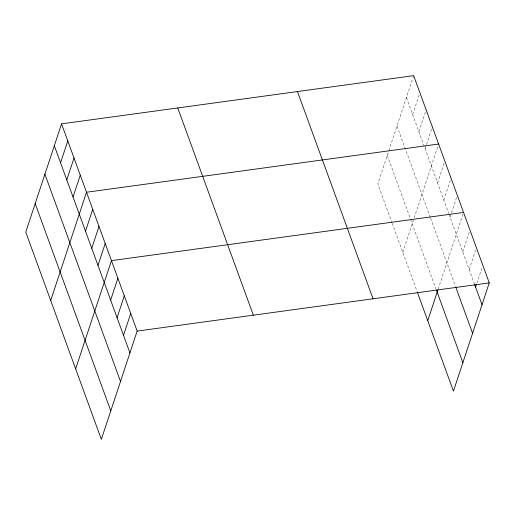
<?xml version="1.0" encoding="UTF-8"?>
<svg xmlns="http://www.w3.org/2000/svg" width="515" height="515" viewBox="0 0 515 515"><rect width="100%" height="100%" fill="white"/><g stroke="black" fill="none" stroke-linecap="round" stroke-linejoin="round"><path stroke-width="0.39" stroke-dasharray="2.58 1.93" d="M413.648 75.647L377.843 183.913L391.941 222.57M412.657 114.607L419.635 93.498M418.895 131.698L426.124 109.837M425.132 148.796L432.362 126.935M402.788 252.299L413.918 218.643M414.163 217.909L438.349 144.786M437.602 182.986L444.587 161.884M443.84 200.084L451.069 178.222M450.078 217.182L457.307 195.32M438.143 289.23L463.294 213.171M462.74 251.893L469.725 230.784M469.165 269.506L476.15 248.397M476.839 283.353L482.079 267.523M406.419 97.509L448.719 213.468M448.996 214.208L474.521 284.183M396.988 126.02L430.34 217.452M430.617 218.193L455.453 286.276M387.274 155.401L410.32 218.585M410.597 219.326L436.083 289.198M392.218 223.31L417.163 291.696"/><path stroke-width="0.77" d="M61.555 123.858L25.75 232.123L101.352 439.353L137.157 331.087L61.555 123.858L413.648 75.647L489.25 282.877L453.445 391.143L417.433 292.443M60.564 162.811L67.793 140.956M66.802 179.909L74.031 158.047M73.04 197.007L80.269 175.145M50.695 300.509L86.507 192.243L438.6 144.033M85.509 231.196L92.745 209.341M91.747 248.294L98.977 226.433M97.985 265.392L105.215 243.531M75.647 368.894L111.452 260.629L463.545 212.418M110.648 300.103L117.877 278.242M117.079 317.716L124.308 295.855M123.503 335.329L130.733 313.468M427.74 320.684L437.898 289.971M475.596 287.119L476.343 284.859M137.157 331.087L489.25 282.877M474.521 284.183L482.021 304.738M455.724 287.01L472.59 333.25M436.353 289.939L462.876 362.631M297.458 91.554L373.06 298.784M177.746 107.944L253.348 315.174M54.326 145.719L129.928 352.949M44.895 174.231L120.497 381.46M35.181 203.612L110.783 410.841"/></g></svg>
